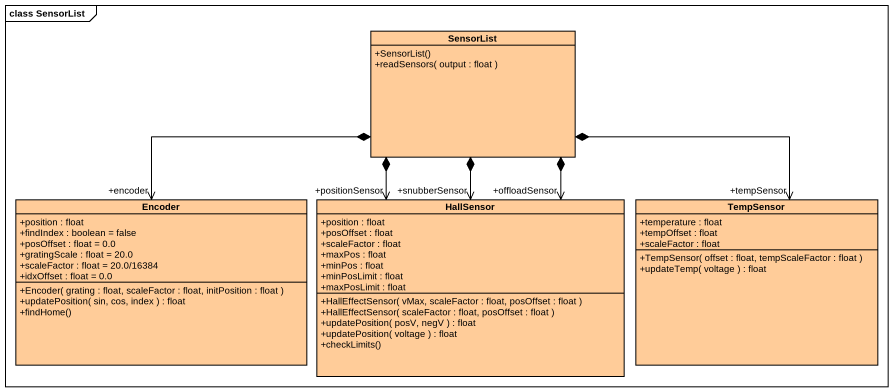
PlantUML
@startuml
mainframe class SensorList
hide circle
hide empty members
skinparam classAttributeIconSize 0
class SensorList #FFCC99 {
  +SensorList()
  +readSensors( output : float )
}
class Encoder #FFCC99 {
  +position : float
  +findIndex : boolean = false
  +posOffset : float = 0.0
  +gratingScale : float = 20.0
  +scaleFactor : float = 20.0/16384
  +idxOffset : float = 0.0
  +Encoder( grating : float, scaleFactor : float, initPosition : float )
  +updatePosition( sin, cos, index ) : float
  +findHome()
}
class HallSensor #FFCC99 {
  +position : float
  +posOffset : float
  +scaleFactor : float
  +maxPos : float
  +minPos : float
  +minPosLimit : float
  +maxPosLimit : float
  +HallEffectSensor( vMax, scaleFactor : float, posOffset : float )
  +HallEffectSensor( scaleFactor : float, posOffset : float )
  +updatePosition( posV, negV ) : float
  +updatePosition( voltage ) : float
  +checkLimits()
}
class TempSensor #FFCC99 {
  +temperature : float
  +tempOffset : float
  +scaleFactor : float
  +TempSensor( offset : float, tempScaleFactor : float )
  +updateTemp( voltage ) : float
}
Encoder "+encoder" <-up-* SensorList
HallSensor "+positionSensor" <-up-* SensorList
HallSensor "+offloadSensor" <-up-* SensorList
HallSensor "+snubberSensor" <-up-* SensorList
TempSensor "+tempSensor" <-up-* SensorList
@enduml
